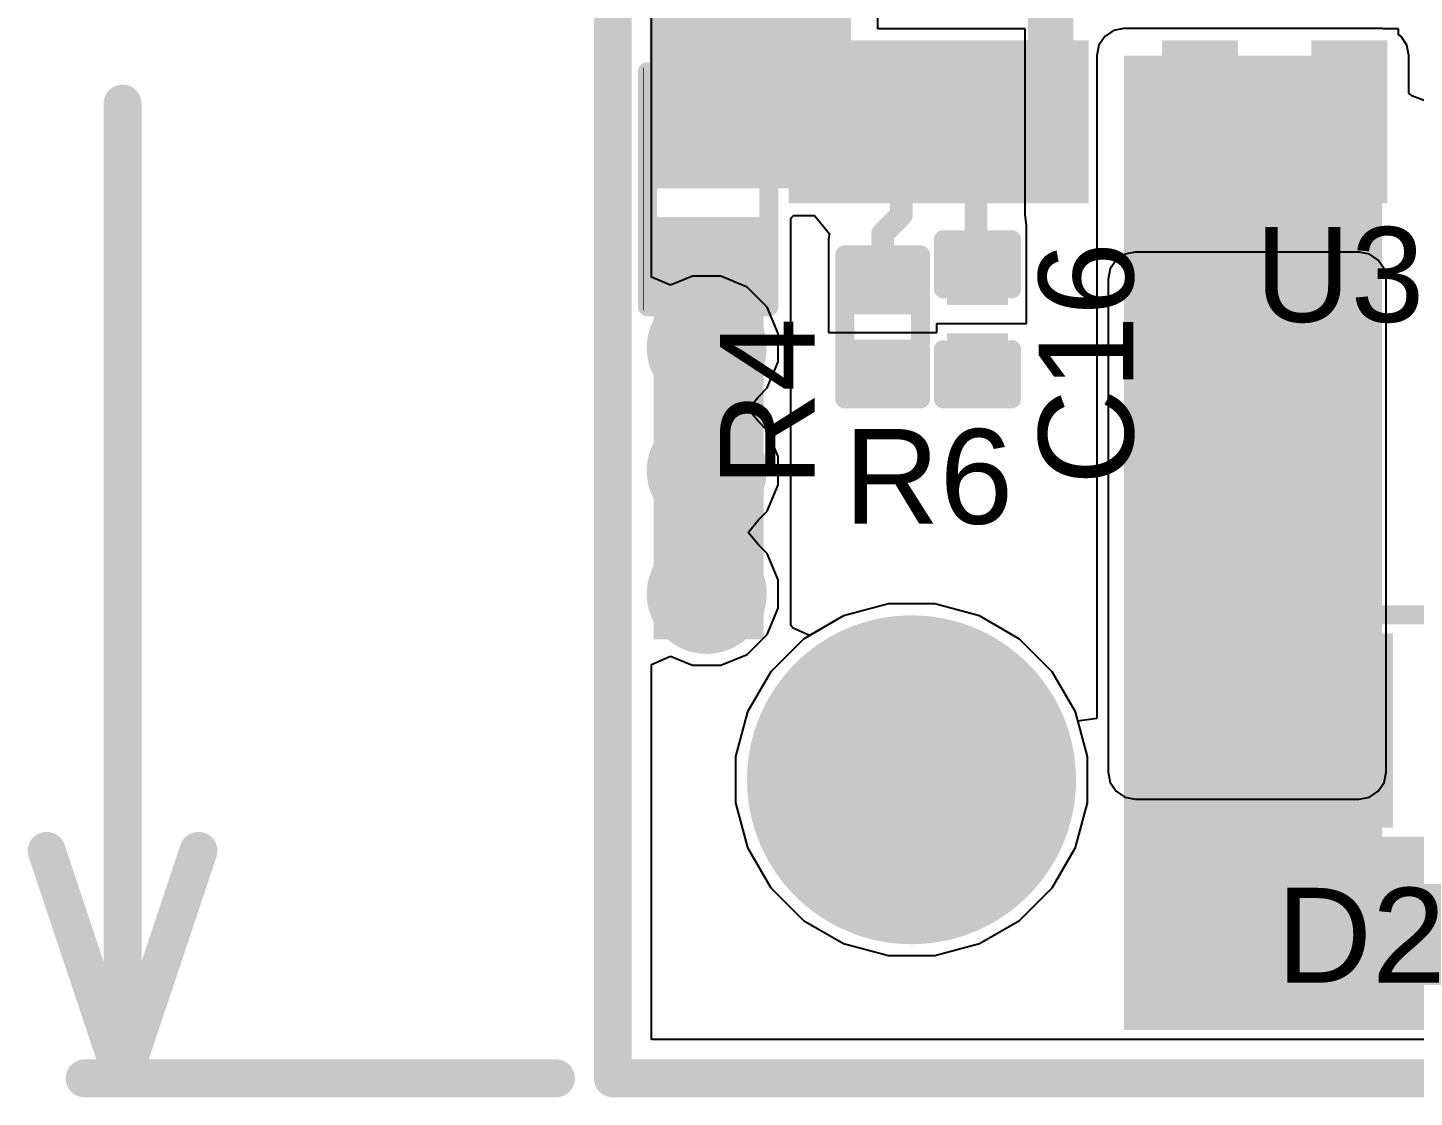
# Model space of a CAD drawing. Header units: millimetres. Extents: x -6 to 37.5, y -2.1 to 28.8.
# Drawn here: x -5.92 to 3.37, y -2.13 to 5.04 of the extents above; entities that cross this region are included whole.
import ezdxf

# ---------------------------------------------------------------- set-up
doc = ezdxf.new("R2010")
doc.units = ezdxf.units.MM
for name, color, linetype in [('BottomLayer', 5, 'Continuous'), ('BottomSolder', 6, 'Continuous'), ('Mechanical2', 216, 'Continuous'), ('MultiLayer', 9, 'Continuous'), ('PadHoleLayer', 156, 'Continuous'), ('TopLayer', 1, 'Continuous'), ('TopOverlay', 2, 'Continuous'), ('TopPaste', 8, 'Continuous'), ('TopSolder', 216, 'Continuous'), ('ViaHoleLayer', 16, 'Continuous')]:
    doc.layers.add(name, color=color, linetype=linetype)
doc.styles.add('Arial', font='', dxfattribs={"height": 0.2})
doc.styles.get('Arial').set_extended_font_data('Arial')

# ---------------------------------------------------------------- blocks, each defined once
blk = doc.blocks.new('R___0201_6')
at = {"layer": 'TopLayer'}
for points in [[(-0.41, 0.185), (-0.14, 0.185), (-0.14, -0.185), (-0.41, -0.185)], [(0.14, 0.185), (0.41, 0.185), (0.41, -0.185), (0.14, -0.185)]]:
    blk.add_hatch(color=1, dxfattribs=at).paths.add_polyline_path(points)
at = {"layer": 'TopPaste'}
for points in [[(-0.41, 0.185), (-0.14, 0.185), (-0.14, -0.185), (-0.41, -0.185)], [(0.14, 0.185), (0.41, 0.185), (0.41, -0.185), (0.14, -0.185)]]:
    blk.add_hatch(color=8, dxfattribs=at).paths.add_polyline_path(points)
at = {"layer": 'TopSolder'}
for points in [[(-0.465, 0.24), (-0.085, 0.24), (-0.085, -0.24), (-0.465, -0.24)], [(0.085, 0.24), (0.465, 0.24), (0.465, -0.24), (0.085, -0.24)]]:
    blk.add_hatch(color=216, dxfattribs=at).paths.add_polyline_path(points)
at = {"layer": 'TopOverlay', "const_width": 0.127}
for points in [[(-0.4826, 0.254), (0.4826, 0.254)], [(-0.4826, 0.254), (-0.4826, -0.254)], [(0.4826, 0.254), (0.4826, -0.254)], [(-0.4826, -0.254), (0.4826, -0.254)]]:
    blk.add_lwpolyline(points, dxfattribs=at)
at = {"layer": 'TopOverlay', "const_width": 0.0635}
for points in [[(-0.5143, 0.254, 1), (-0.4508, 0.254, 1)], [(-0.5143, 0.254, 1), (-0.4508, 0.254, 1)], [(0.4509, 0.254, 1), (0.5144, 0.254, 1)], [(0.4509, 0.254, 1), (0.5144, 0.254, 1)], [(-0.5143, -0.254, 1), (-0.4508, -0.254, 1)], [(-0.5143, -0.254, 1), (-0.4508, -0.254, 1)], [(0.4509, -0.254, 1), (0.5144, -0.254, 1)], [(0.4509, -0.254, 1), (0.5144, -0.254, 1)]]:
    blk.add_lwpolyline(points, format="xyb", close=True, dxfattribs=at)
blk = doc.blocks.new('SOD_323HE_13')
at = {"layer": 'TopLayer'}
for points in [[(-1.975, 0.55), (0.025, 0.55), (0.025, -0.55), (-1.975, -0.55)], [(0.575, 0.55), (1.375, 0.55), (1.375, -0.55), (0.575, -0.55)]]:
    blk.add_hatch(color=1, dxfattribs=at).paths.add_polyline_path(points)
at = {"layer": 'TopOverlay'}
for points in [[(-2.4124, 0.5946), (-1.3313, 0.5946), (-1.3313, 0.8372), (-2.4124, 0.8372)], [(-2.4124, -0.7375), (-2.0556, -0.7375), (-2.0556, 0.6849), (-2.4124, 0.6849)], [(-2.4124, -0.839), (-1.3313, -0.839), (-1.3313, -0.5964), (-2.4124, -0.5964)]]:
    blk.add_hatch(color=2, dxfattribs=at).paths.add_polyline_path(points)
at = {"layer": 'TopPaste'}
for points in [[(-1.975, 0.55), (0.025, 0.55), (0.025, -0.55), (-1.975, -0.55)], [(0.575, 0.55), (1.375, 0.55), (1.375, -0.55), (0.575, -0.55)]]:
    blk.add_hatch(color=8, dxfattribs=at).paths.add_polyline_path(points)
at = {"layer": 'TopSolder'}
for points in [[(-2.0766, 0.6516), (0.1266, 0.6516), (0.1266, -0.6516), (-2.0766, -0.6516)], [(0.4734, 0.6516), (1.4766, 0.6516), (1.4766, -0.6516), (0.4734, -0.6516)]]:
    blk.add_hatch(color=216, dxfattribs=at).paths.add_polyline_path(points)
at = {"layer": 'TopOverlay', "const_width": 0.127}
for points in [[(-0.656, 0.7744), (-1.3318, 0.7744)], [(1.2224, 0.7744), (-0.656, 0.7744)], [(1.2224, 0.7744), (1.2224, 0.6982)], [(1.2224, -0.6982), (1.2224, -0.7744)], [(-0.656, -0.7744), (-1.3318, -0.7744)], [(1.2224, -0.7744), (-0.656, -0.7744)]]:
    blk.add_lwpolyline(points, dxfattribs=at)
at = {"layer": 'TopOverlay', "const_width": 0.0635}
for points in [[(-1.3636, 0.7744, 1), (-1.3001, 0.7744, 1)], [(-0.6878, 0.7744, 1), (-0.6243, 0.7744, 1)], [(-0.6878, 0.7744, 1), (-0.6243, 0.7744, 1)], [(1.1907, 0.7744, 1), (1.2542, 0.7744, 1)], [(1.1907, 0.7744, 1), (1.2542, 0.7744, 1)], [(1.1907, 0.6982, 1), (1.2542, 0.6982, 1)], [(1.1907, -0.6982, 1), (1.2542, -0.6982, 1)], [(-1.3636, -0.7744, 1), (-1.3001, -0.7744, 1)], [(-0.6878, -0.7744, 1), (-0.6243, -0.7744, 1)], [(-0.6878, -0.7744, 1), (-0.6243, -0.7744, 1)], [(1.1907, -0.7744, 1), (1.2542, -0.7744, 1)], [(1.1907, -0.7744, 1), (1.2542, -0.7744, 1)]]:
    blk.add_lwpolyline(points, format="xyb", close=True, dxfattribs=at)
blk = doc.blocks.new('16_MSOP_EP_14')
at = {"layer": 'TopLayer'}
for points in [[(-1.725, 1.9025), (-1.725, 1.5975), (-2.614, 1.5975), (-2.614, 1.9025)], [(2.614, 1.9025), (2.614, 1.5975), (1.725, 1.5975), (1.725, 1.9025)], [(0.8255, 1.4225), (0.8255, -1.4225), (-0.8255, -1.4225), (-0.8255, 1.4225)], [(-1.725, 0.9025), (-1.725, 0.5975), (-2.614, 0.5975), (-2.614, 0.9025)], [(2.614, 0.9025), (2.614, 0.5975), (1.725, 0.5975), (1.725, 0.9025)], [(-1.725, -0.0975), (-1.725, -0.4025), (-2.614, -0.4025), (-2.614, -0.0975)], [(2.614, -0.0975), (2.614, -0.4025), (1.725, -0.4025), (1.725, -0.0975)], [(-1.725, -0.5975), (-1.725, -0.9025), (-2.614, -0.9025), (-2.614, -0.5975)], [(2.614, -0.5975), (2.614, -0.9025), (1.725, -0.9025), (1.725, -0.5975)], [(-1.725, -1.0975), (-1.725, -1.4025), (-2.614, -1.4025), (-2.614, -1.0975)], [(2.614, -1.0975), (2.614, -1.4025), (1.725, -1.4025), (1.725, -1.0975)], [(-1.725, -1.5975), (-1.725, -1.9025), (-2.614, -1.9025), (-2.614, -1.5975)], [(2.614, -1.5975), (2.614, -1.9025), (1.725, -1.9025), (1.725, -1.5975)]]:
    blk.add_hatch(color=1, dxfattribs=at).paths.add_polyline_path(points)
at = {"layer": 'TopOverlay'}
blk.add_hatch(color=2, dxfattribs=at).paths.add_polyline_path([(-1.649, 1.496), (-1.4458, 1.496), (-1.4458, 2.0066), (-1.649, 2.0066)])
at = {"layer": 'TopPaste'}
for points in [[(-1.725, 1.9025), (-1.725, 1.5975), (-2.614, 1.5975), (-2.614, 1.9025)], [(2.614, 1.9025), (2.614, 1.5975), (1.725, 1.5975), (1.725, 1.9025)], [(0.8255, 1.4225), (0.8255, -1.4225), (-0.8255, -1.4225), (-0.8255, 1.4225)], [(-1.725, 0.9025), (-1.725, 0.5975), (-2.614, 0.5975), (-2.614, 0.9025)], [(2.614, 0.9025), (2.614, 0.5975), (1.725, 0.5975), (1.725, 0.9025)], [(-1.725, -0.0975), (-1.725, -0.4025), (-2.614, -0.4025), (-2.614, -0.0975)], [(2.614, -0.0975), (2.614, -0.4025), (1.725, -0.4025), (1.725, -0.0975)], [(-1.725, -0.5975), (-1.725, -0.9025), (-2.614, -0.9025), (-2.614, -0.5975)], [(2.614, -0.5975), (2.614, -0.9025), (1.725, -0.9025), (1.725, -0.5975)], [(-1.725, -1.0975), (-1.725, -1.4025), (-2.614, -1.4025), (-2.614, -1.0975)], [(2.614, -1.0975), (2.614, -1.4025), (1.725, -1.4025), (1.725, -1.0975)], [(-1.725, -1.5975), (-1.725, -1.9025), (-2.614, -1.9025), (-2.614, -1.5975)], [(2.614, -1.5975), (2.614, -1.9025), (1.725, -1.9025), (1.725, -1.5975)]]:
    blk.add_hatch(color=8, dxfattribs=at).paths.add_polyline_path(points)
at = {"layer": 'TopSolder'}
for points in [[(-1.6234, 2.0041), (-1.6234, 1.4959), (-2.7156, 1.4959), (-2.7156, 2.0041)], [(2.7156, 2.0041), (2.7156, 1.4959), (1.6234, 1.4959), (1.6234, 2.0041)], [(0.9271, 1.5241), (0.9271, -1.5241), (-0.9271, -1.5241), (-0.9271, 1.5241)], [(-1.6234, 1.0041), (-1.6234, 0.4959), (-2.7156, 0.4959), (-2.7156, 1.0041)], [(2.7156, 1.0041), (2.7156, 0.4959), (1.6234, 0.4959), (1.6234, 1.0041)], [(-1.6234, 0.0041), (-1.6234, -0.5041), (-2.7156, -0.5041), (-2.7156, 0.0041)], [(2.7156, 0.0041), (2.7156, -0.5041), (1.6234, -0.5041), (1.6234, 0.0041)], [(-1.6234, -0.4959), (-1.6234, -1.0041), (-2.7156, -1.0041), (-2.7156, -0.4959)], [(2.7156, -0.4959), (2.7156, -1.0041), (1.6234, -1.0041), (1.6234, -0.4959)], [(-1.6234, -0.9959), (-1.6234, -1.5041), (-2.7156, -1.5041), (-2.7156, -0.9959)], [(2.7156, -0.9959), (2.7156, -1.5041), (1.6234, -1.5041), (1.6234, -0.9959)], [(-1.6234, -1.4959), (-1.6234, -2.0041), (-2.7156, -2.0041), (-2.7156, -1.4959)], [(2.7156, -1.4959), (2.7156, -2.0041), (1.6234, -2.0041), (1.6234, -1.4959)]]:
    blk.add_hatch(color=216, dxfattribs=at).paths.add_polyline_path(points)
at = {"layer": 'TopOverlay', "const_width": 0.127}
for points in [[(1.3736, 2.0828), (-1.6236, 2.0828)], [(-2.8036, 1.7618), (-2.8798, 1.838)], [(-2.8798, 1.6856), (-2.8798, 1.838)], [(-2.8798, 1.6856), (-2.8036, 1.7618)], [(1.3736, -2.0828), (-1.6236, -2.0828)]]:
    blk.add_lwpolyline(points, dxfattribs=at)
at = {"layer": 'TopOverlay', "const_width": 0.0635}
for points in [[(-1.6553, 2.0828, 1), (-1.5918, 2.0828, 1)], [(1.3419, 2.0828, 1), (1.4054, 2.0828, 1)], [(-2.9116, 1.838, 1), (-2.8481, 1.838, 1)], [(-2.9116, 1.838, 1), (-2.8481, 1.838, 1)], [(-2.8354, 1.7618, 1), (-2.7719, 1.7618, 1)], [(-2.8354, 1.7618, 1), (-2.7719, 1.7618, 1)], [(-2.9116, 1.6856, 1), (-2.8481, 1.6856, 1)], [(-2.9116, 1.6856, 1), (-2.8481, 1.6856, 1)], [(-1.6553, -2.0828, 1), (-1.5918, -2.0828, 1)], [(1.3419, -2.0828, 1), (1.4054, -2.0828, 1)]]:
    blk.add_lwpolyline(points, format="xyb", close=True, dxfattribs=at)
blk = doc.blocks.new('R___0201_71')
at = {"layer": 'TopLayer'}
for points in [[(-0.41, 0.185), (-0.14, 0.185), (-0.14, -0.185), (-0.41, -0.185)], [(0.14, 0.185), (0.41, 0.185), (0.41, -0.185), (0.14, -0.185)]]:
    blk.add_hatch(color=1, dxfattribs=at).paths.add_polyline_path(points)
at = {"layer": 'TopPaste'}
for points in [[(-0.41, 0.185), (-0.14, 0.185), (-0.14, -0.185), (-0.41, -0.185)], [(0.14, 0.185), (0.41, 0.185), (0.41, -0.185), (0.14, -0.185)]]:
    blk.add_hatch(color=8, dxfattribs=at).paths.add_polyline_path(points)
at = {"layer": 'TopSolder'}
for points in [[(-0.465, 0.24), (-0.085, 0.24), (-0.085, -0.24), (-0.465, -0.24)], [(0.085, 0.24), (0.465, 0.24), (0.465, -0.24), (0.085, -0.24)]]:
    blk.add_hatch(color=216, dxfattribs=at).paths.add_polyline_path(points)
at = {"layer": 'TopOverlay', "const_width": 0.127}
for points in [[(-0.4826, -0.254), (-0.4826, 0.254)], [(0.4826, 0.254), (-0.4826, 0.254)], [(0.4826, -0.254), (0.4826, 0.254)], [(0.4826, -0.254), (-0.4826, -0.254)]]:
    blk.add_lwpolyline(points, dxfattribs=at)
at = {"layer": 'TopOverlay', "const_width": 0.0635}
for points in [[(-0.5143, 0.254, 1), (-0.4508, 0.254, 1)], [(-0.5143, 0.254, 1), (-0.4508, 0.254, 1)], [(0.4508, 0.254, 1), (0.5143, 0.254, 1)], [(0.4508, 0.254, 1), (0.5143, 0.254, 1)], [(-0.5143, -0.254, 1), (-0.4508, -0.254, 1)], [(-0.5143, -0.254, 1), (-0.4508, -0.254, 1)], [(0.4508, -0.254, 1), (0.5143, -0.254, 1)], [(0.4508, -0.254, 1), (0.5143, -0.254, 1)]]:
    blk.add_lwpolyline(points, format="xyb", close=True, dxfattribs=at)
blk = doc.blocks.new('R___0402_72')
at = {"layer": 'TopLayer'}
for points in [[(-0.6985, -0.3175), (-0.6985, 0.3175), (-0.2413, 0.3175), (-0.2413, -0.3175)], [(0.2413, -0.3175), (0.2413, 0.3175), (0.6985, 0.3175), (0.6985, -0.3175)]]:
    blk.add_hatch(color=1, dxfattribs=at).paths.add_polyline_path(points)
at = {"layer": 'TopPaste'}
for points in [[(-0.6985, -0.3175), (-0.6985, 0.3175), (-0.2413, 0.3175), (-0.2413, -0.3175)], [(0.2413, -0.3175), (0.2413, 0.3175), (0.6985, 0.3175), (0.6985, -0.3175)]]:
    blk.add_hatch(color=8, dxfattribs=at).paths.add_polyline_path(points)
at = {"layer": 'TopSolder'}
for points in [[(-0.7535, -0.3725), (-0.7535, 0.3725), (-0.1863, 0.3725), (-0.1863, -0.3725)], [(0.1863, -0.3725), (0.1863, 0.3725), (0.7535, 0.3725), (0.7535, -0.3725)]]:
    blk.add_hatch(color=216, dxfattribs=at).paths.add_polyline_path(points)
at = {"layer": 'TopOverlay'}
for points, const_width in [([(-0.7874, -0.4064), (-0.7874, 0.4064)], 0.127), ([(0.7874, 0.4064), (-0.7874, 0.4064)], 0.127), ([(0.7874, -0.4064), (0.7874, 0.4064)], 0.127), ([(0.7874, -0.4064), (-0.7874, -0.4064)], 0.127), ([(0.8128, -0.4318), (-0.8128, -0.4318)], 0.00323)]:
    blk.add_lwpolyline(points, dxfattribs=dict(at, const_width=const_width))
for points, const_width in [([(-0.8191, 0.4064, 1), (-0.7556, 0.4064, 1)], 0.0635), ([(-0.8191, 0.4064, 1), (-0.7556, 0.4064, 1)], 0.0635), ([(0.7557, 0.4064, 1), (0.8192, 0.4064, 1)], 0.0635), ([(0.7557, 0.4064, 1), (0.8192, 0.4064, 1)], 0.0635), ([(-0.8191, -0.4064, 1), (-0.7556, -0.4064, 1)], 0.0635), ([(-0.8191, -0.4064, 1), (-0.7556, -0.4064, 1)], 0.0635), ([(0.7557, -0.4064, 1), (0.8192, -0.4064, 1)], 0.0635), ([(0.7557, -0.4064, 1), (0.8192, -0.4064, 1)], 0.0635), ([(-0.8136, -0.4318, 1), (-0.812, -0.4318, 1)], 0.00161), ([(0.812, -0.4318, 1), (0.8136, -0.4318, 1)], 0.00161)]:
    blk.add_lwpolyline(points, format="xyb", close=True, dxfattribs=dict(at, const_width=const_width))
blk = doc.blocks.new('CAP_0201_100')
at = {"layer": 'TopLayer'}
for points in [[(-0.45, 0.15), (-0.15, 0.15), (-0.15, -0.15), (-0.45, -0.15)], [(0.15, 0.15), (0.45, 0.15), (0.45, -0.15), (0.15, -0.15)]]:
    blk.add_hatch(color=1, dxfattribs=at).paths.add_polyline_path(points)
at = {"layer": 'TopPaste'}
for points in [[(-0.45, 0.15), (-0.15, 0.15), (-0.15, -0.15), (-0.45, -0.15)], [(0.15, 0.15), (0.45, 0.15), (0.45, -0.15), (0.15, -0.15)]]:
    blk.add_hatch(color=8, dxfattribs=at).paths.add_polyline_path(points)
at = {"layer": 'TopSolder'}
for points in [[(-0.505, 0.205), (-0.095, 0.205), (-0.095, -0.205), (-0.505, -0.205)], [(0.095, 0.205), (0.505, 0.205), (0.505, -0.205), (0.095, -0.205)]]:
    blk.add_hatch(color=216, dxfattribs=at).paths.add_polyline_path(points)
at = {"layer": 'TopOverlay', "const_width": 0.127}
for points in [[(-0.5334, -0.2286), (-0.5334, 0.2286)], [(-0.2032, 0.2286), (-0.5334, 0.2286)], [(0.5334, 0.2286), (0.2032, 0.2286)], [(0.5334, -0.2286), (0.5334, 0.2286)], [(-0.2032, -0.2286), (-0.5334, -0.2286)], [(0.5334, -0.2286), (0.2032, -0.2286)]]:
    blk.add_lwpolyline(points, dxfattribs=at)
at = {"layer": 'TopOverlay', "const_width": 0.0635}
for points in [[(-0.5652, 0.2286, 1), (-0.5017, 0.2286, 1)], [(-0.5652, 0.2286, 1), (-0.5017, 0.2286, 1)], [(-0.235, 0.2286, 1), (-0.1715, 0.2286, 1)], [(0.1714, 0.2286, 1), (0.2349, 0.2286, 1)], [(0.5016, 0.2286, 1), (0.5651, 0.2286, 1)], [(0.5016, 0.2286, 1), (0.5651, 0.2286, 1)], [(-0.5652, -0.2286, 1), (-0.5017, -0.2286, 1)], [(-0.5652, -0.2286, 1), (-0.5017, -0.2286, 1)], [(-0.235, -0.2286, 1), (-0.1715, -0.2286, 1)], [(0.1714, -0.2286, 1), (0.2349, -0.2286, 1)], [(0.5016, -0.2286, 1), (0.5651, -0.2286, 1)], [(0.5016, -0.2286, 1), (0.5651, -0.2286, 1)]]:
    blk.add_lwpolyline(points, format="xyb", close=True, dxfattribs=at)

msp = doc.modelspace()

# ---------------------------------------------------------------- hatches: boundary and pattern name
at = {"layer": 'BottomLayer'}
msp.add_hatch(color=5, dxfattribs=at).paths.add_polyline_path([(1.4986, 0.0508), (2.9972, 0.0508), (2.9972, 3.3528), (1.4986, 3.3528)])
h = msp.add_hatch(color=5, dxfattribs=at)
edge = h.paths.add_edge_path()
edge.add_arc((-1.3716, 2.8956), 0.3, 0, 360)
h = msp.add_hatch(color=5, dxfattribs=at)
edge = h.paths.add_edge_path()
edge.add_arc((1.8542, 2.921), 0.3, 0, 360)
h = msp.add_hatch(color=5, dxfattribs=at)
edge = h.paths.add_edge_path()
edge.add_arc((2.5908, 2.921), 0.3, 0, 360)
h = msp.add_hatch(color=5, dxfattribs=at)
edge = h.paths.add_edge_path()
edge.add_arc((-1.3716, 2.0701), 0.3, 0, 360)
h = msp.add_hatch(color=5, dxfattribs=at)
edge = h.paths.add_edge_path()
edge.add_arc((1.8542, 2.0743), 0.3, 0, 360)
h = msp.add_hatch(color=5, dxfattribs=at)
edge = h.paths.add_edge_path()
edge.add_arc((2.5908, 2.0743), 0.3, 0, 360)
h = msp.add_hatch(color=5, dxfattribs=at)
edge = h.paths.add_edge_path()
edge.add_arc((-1.3716, 1.2446), 0.3, 0, 360)
h = msp.add_hatch(color=5, dxfattribs=at)
edge = h.paths.add_edge_path()
edge.add_arc((1.8542, 1.2277), 0.3, 0, 360)
h = msp.add_hatch(color=5, dxfattribs=at)
edge = h.paths.add_edge_path()
edge.add_arc((0, 0), 1, 0, 360)
h = msp.add_hatch(color=5, dxfattribs=at)
edge = h.paths.add_edge_path()
edge.add_arc((1.8542, 0.381), 0.3, 0, 360)
at = {"layer": 'BottomSolder'}
h = msp.add_hatch(color=6, dxfattribs=at)
edge = h.paths.add_edge_path()
edge.add_arc((-1.3716, 2.8956), 0.4016, 0, 360)
h = msp.add_hatch(color=6, dxfattribs=at)
edge = h.paths.add_edge_path()
edge.add_arc((1.8542, 2.921), 0.4016, 0, 360)
h = msp.add_hatch(color=6, dxfattribs=at)
edge = h.paths.add_edge_path()
edge.add_arc((2.5908, 2.921), 0.4016, 0, 360)
h = msp.add_hatch(color=6, dxfattribs=at)
edge = h.paths.add_edge_path()
edge.add_arc((-1.3716, 2.0701), 0.4016, 0, 360)
h = msp.add_hatch(color=6, dxfattribs=at)
edge = h.paths.add_edge_path()
edge.add_arc((1.8542, 2.0743), 0.4016, 0, 360)
h = msp.add_hatch(color=6, dxfattribs=at)
edge = h.paths.add_edge_path()
edge.add_arc((2.5908, 2.0743), 0.4016, 0, 360)
h = msp.add_hatch(color=6, dxfattribs=at)
edge = h.paths.add_edge_path()
edge.add_arc((-1.3716, 1.2446), 0.4016, 0, 360)
h = msp.add_hatch(color=6, dxfattribs=at)
edge = h.paths.add_edge_path()
edge.add_arc((1.8542, 1.2277), 0.4016, 0, 360)
h = msp.add_hatch(color=6, dxfattribs=at)
edge = h.paths.add_edge_path()
edge.add_arc((0, 0), 1.1016, 0, 360)
h = msp.add_hatch(color=6, dxfattribs=at)
edge = h.paths.add_edge_path()
edge.add_arc((1.8542, 0.381), 0.4016, 0, 360)
at = {"layer": 'MultiLayer'}
h = msp.add_hatch(color=9, dxfattribs=at)
edge = h.paths.add_edge_path()
edge.add_arc((0, 0), 1, 0, 360)
at = {"layer": 'PadHoleLayer'}
h = msp.add_hatch(color=156, dxfattribs=at)
edge = h.paths.add_edge_path()
edge.add_arc((0, 0), 1, 0, 360)
at = {"layer": 'TopLayer'}
for points in [[(-1.7526, 3.9624), (-0.4064, 3.9624), (-0.4064, 5.334), (-1.7526, 5.334)], [(1.4224, -1.6764), (3.1496, -1.6764), (3.1496, 4.8514), (1.4224, 4.8514)], [(-1.7272, 0.9398), (-0.9906, 0.9398), (-0.9906, 3.7592), (-1.7272, 3.7592)], [(1.5494, -1.6764), (21.463, -1.6764), (21.463, -0.4572), (1.5494, -0.4572)]]:
    msp.add_hatch(color=1, dxfattribs=at).paths.add_polyline_path(points)
h = msp.add_hatch(color=1, dxfattribs=at)
edge = h.paths.add_edge_path()
edge.add_arc((-1.3716, 2.8956), 0.3, 0, 360)
h = msp.add_hatch(color=1, dxfattribs=at)
edge = h.paths.add_edge_path()
edge.add_arc((1.8542, 2.921), 0.3, 0, 360)
h = msp.add_hatch(color=1, dxfattribs=at)
edge = h.paths.add_edge_path()
edge.add_arc((2.5908, 2.921), 0.3, 0, 360)
h = msp.add_hatch(color=1, dxfattribs=at)
edge = h.paths.add_edge_path()
edge.add_arc((-1.3716, 2.0701), 0.3, 0, 360)
h = msp.add_hatch(color=1, dxfattribs=at)
edge = h.paths.add_edge_path()
edge.add_arc((1.8542, 2.0743), 0.3, 0, 360)
h = msp.add_hatch(color=1, dxfattribs=at)
edge = h.paths.add_edge_path()
edge.add_arc((2.5908, 2.0743), 0.3, 0, 360)
h = msp.add_hatch(color=1, dxfattribs=at)
edge = h.paths.add_edge_path()
edge.add_arc((-1.3716, 1.2446), 0.3, 0, 360)
h = msp.add_hatch(color=1, dxfattribs=at)
edge = h.paths.add_edge_path()
edge.add_arc((1.8542, 1.2277), 0.3, 0, 360)
h = msp.add_hatch(color=1, dxfattribs=at)
edge = h.paths.add_edge_path()
edge.add_arc((0, 0), 1, 0, 360)
h = msp.add_hatch(color=1, dxfattribs=at)
edge = h.paths.add_edge_path()
edge.add_arc((1.8542, 0.381), 0.3, 0, 360)
at = {"layer": 'TopSolder'}
h = msp.add_hatch(color=216, dxfattribs=at)
edge = h.paths.add_edge_path()
edge.add_arc((-1.3716, 2.8956), 0.4016, 0, 360)
h = msp.add_hatch(color=216, dxfattribs=at)
edge = h.paths.add_edge_path()
edge.add_arc((1.8542, 2.921), 0.4016, 0, 360)
h = msp.add_hatch(color=216, dxfattribs=at)
edge = h.paths.add_edge_path()
edge.add_arc((2.5908, 2.921), 0.4016, 0, 360)
h = msp.add_hatch(color=216, dxfattribs=at)
edge = h.paths.add_edge_path()
edge.add_arc((-1.3716, 2.0701), 0.4016, 0, 360)
h = msp.add_hatch(color=216, dxfattribs=at)
edge = h.paths.add_edge_path()
edge.add_arc((1.8542, 2.0743), 0.4016, 0, 360)
h = msp.add_hatch(color=216, dxfattribs=at)
edge = h.paths.add_edge_path()
edge.add_arc((2.5908, 2.0743), 0.4016, 0, 360)
h = msp.add_hatch(color=216, dxfattribs=at)
edge = h.paths.add_edge_path()
edge.add_arc((-1.3716, 1.2446), 0.4016, 0, 360)
h = msp.add_hatch(color=216, dxfattribs=at)
edge = h.paths.add_edge_path()
edge.add_arc((1.8542, 1.2277), 0.4016, 0, 360)
h = msp.add_hatch(color=216, dxfattribs=at)
edge = h.paths.add_edge_path()
edge.add_arc((0, 0), 1.1016, 0, 360)
h = msp.add_hatch(color=216, dxfattribs=at)
edge = h.paths.add_edge_path()
edge.add_arc((1.8542, 0.381), 0.4016, 0, 360)
at = {"layer": 'ViaHoleLayer'}
h = msp.add_hatch(color=16, dxfattribs=at)
edge = h.paths.add_edge_path()
edge.add_arc((1.8542, 2.921), 0.15, 0, 360)
h = msp.add_hatch(color=16, dxfattribs=at)
edge = h.paths.add_edge_path()
edge.add_arc((2.5908, 2.921), 0.15, 0, 360)
h = msp.add_hatch(color=16, dxfattribs=at)
edge = h.paths.add_edge_path()
edge.add_arc((-1.3716, 2.8956), 0.15, 0, 360)
h = msp.add_hatch(color=16, dxfattribs=at)
edge = h.paths.add_edge_path()
edge.add_arc((-1.3716, 2.0701), 0.15, 0, 360)
h = msp.add_hatch(color=16, dxfattribs=at)
edge = h.paths.add_edge_path()
edge.add_arc((1.8542, 2.0743), 0.15, 0, 360)
h = msp.add_hatch(color=16, dxfattribs=at)
edge = h.paths.add_edge_path()
edge.add_arc((2.5908, 2.0743), 0.15, 0, 360)
h = msp.add_hatch(color=16, dxfattribs=at)
edge = h.paths.add_edge_path()
edge.add_arc((-1.3716, 1.2446), 0.15, 0, 360)
h = msp.add_hatch(color=16, dxfattribs=at)
edge = h.paths.add_edge_path()
edge.add_arc((1.8542, 1.2277), 0.15, 0, 360)
h = msp.add_hatch(color=16, dxfattribs=at)
edge = h.paths.add_edge_path()
edge.add_arc((1.8542, 0.381), 0.15, 0, 360)

# ---------------------------------------------------------------- linework, layer by layer
at = {"layer": 'BottomLayer'}
for p, q in [((-1.741, 3.3678), (-1.741, 8.2515)), ((1.4986, 3.5341), (1.4292, 3.5203)), ((2.9972, 3.5341), (1.4986, 3.5341)), ((3.0666, 3.5203), (2.9972, 3.5341)), ((1.3704, 3.481), (1.3311, 3.4222)), ((1.4292, 3.5203), (1.3704, 3.481)), ((3.1254, 3.481), (3.0666, 3.5203)), ((3.1647, 3.4222), (3.1254, 3.481)), ((-1.614, 3.3123), (-1.741, 3.3678)), ((-1.4666, 3.3734), (-1.614, 3.3123)), ((-1.2766, 3.3734), (-1.4666, 3.3734)), ((-1.1009, 3.3007), (-1.2766, 3.3734)), ((1.3311, 3.4222), (1.3173, 3.3528)), ((1.3173, 3.3528), (1.3173, 0.0508)), ((3.1785, 3.3528), (3.1647, 3.4222)), ((3.1785, 0.0508), (3.1785, 3.3528)), ((-0.9665, 3.1663), (-1.1009, 3.3007)), ((-0.8938, 2.9906), (-0.9665, 3.1663)), ((-0.8938, 2.8006), (-0.8938, 2.9906)), ((-0.9665, 2.6249), (-0.8938, 2.8006)), ((-1.0257, 2.5658), (-0.9665, 2.6249)), ((-1.0946, 2.4829), (-1.0257, 2.5658)), ((-1.0257, 2.3999), (-1.0946, 2.4829)), ((-0.9665, 2.3408), (-1.0257, 2.3999)), ((-0.8938, 2.1651), (-0.9665, 2.3408)), ((-0.8938, 1.9751), (-0.8938, 2.1651)), ((-0.9665, 1.7994), (-0.8938, 1.9751)), ((-1.0257, 1.7403), (-0.9665, 1.7994)), ((-1.0946, 1.6574), (-1.0257, 1.7403)), ((-1.0257, 1.5744), (-1.0946, 1.6574)), ((-0.9665, 1.5153), (-1.0257, 1.5744)), ((-0.8938, 1.3396), (-0.9665, 1.5153)), ((-0.8938, 1.1496), (-0.8938, 1.3396)), ((-0.9665, 0.9739), (-0.8938, 1.1496)), ((-0.1551, 1.1778), (-0.4546, 1.0975)), ((0.155, 1.1778), (-0.1551, 1.1778)), ((0.4546, 1.0975), (0.155, 1.1778)), ((-0.4546, 1.0975), (-0.7232, 0.9425)), ((0.7232, 0.9425), (0.4546, 1.0975)), ((-1.1009, 0.8395), (-0.9665, 0.9739)), ((-0.7232, 0.9425), (-0.9425, 0.7232)), ((0.9425, 0.7232), (0.7232, 0.9425)), ((-1.2766, 0.7668), (-1.1009, 0.8395)), ((-1.741, 0.7724), (-1.614, 0.8279)), ((-1.741, -1.741), (-1.741, 0.7724)), ((-1.614, 0.8279), (-1.4666, 0.7668)), ((-1.4666, 0.7668), (-1.2766, 0.7668)), ((-0.9425, 0.7232), (-1.0975, 0.4546)), ((1.0975, 0.4546), (0.9425, 0.7232)), ((-1.0975, 0.4546), (-1.1778, 0.155)), ((1.1778, 0.155), (1.0975, 0.4546)), ((-1.1778, 0.155), (-1.1778, -0.1551)), ((1.1778, -0.1551), (1.1778, 0.155)), ((1.3173, 0.0508), (1.3311, -0.0186)), ((3.1647, -0.0186), (3.1785, 0.0508)), ((1.3311, -0.0186), (1.3704, -0.0774)), ((1.3704, -0.0774), (1.4292, -0.1167)), ((3.0666, -0.1167), (3.1254, -0.0774)), ((3.1254, -0.0774), (3.1647, -0.0186)), ((-1.1778, -0.1551), (-1.0975, -0.4546)), ((1.0975, -0.4546), (1.1778, -0.1551)), ((1.4292, -0.1167), (1.4986, -0.1305)), ((1.4986, -0.1305), (2.9972, -0.1305)), ((2.9972, -0.1305), (3.0666, -0.1167)), ((-1.0975, -0.4546), (-0.9425, -0.7232)), ((0.9425, -0.7232), (1.0975, -0.4546)), ((-0.9425, -0.7232), (-0.7232, -0.9425)), ((0.7232, -0.9425), (0.9425, -0.7232)), ((-0.7232, -0.9425), (-0.4546, -1.0976)), ((0.4546, -1.0976), (0.7232, -0.9425)), ((-0.4546, -1.0976), (-0.1551, -1.1778)), ((0.155, -1.1778), (0.4546, -1.0976)), ((-0.1551, -1.1778), (0.155, -1.1778)), ((37.1143, -1.741), (-1.741, -1.741))]:
    msp.add_line(p, q, dxfattribs=at)
at = {"layer": 'Mechanical2', "const_width": 0.254}
for points in [[(-2, -2), (-2, 26.3972)], [(-5.2832, -2), (-5.2832, 4.53)], [(-5.7912, -0.476), (-5.2832, -2)], [(-5.2832, -2), (-4.7752, -0.476)], [(-5.5372, -2), (-2.381, -2)], [(-2, -2), (37.3732, -2)]]:
    msp.add_lwpolyline(points, dxfattribs=at)
at = {"layer": 'Mechanical2', "const_width": 0.127}
for points in [[(-5.3467, 4.53, 1), (-5.2197, 4.53, 1)], [(-5.8547, -0.476, 1), (-5.7277, -0.476, 1)], [(-4.8387, -0.476, 1), (-4.7117, -0.476, 1)], [(-5.6007, -2, 1), (-5.4737, -2, 1)], [(-5.3467, -2, 1), (-5.2197, -2, 1)], [(-5.3467, -2, 1), (-5.2197, -2, 1)], [(-5.3467, -2, 1), (-5.2197, -2, 1)], [(-2.4445, -2, 1), (-2.3175, -2, 1)], [(-2.0635, -2, 1), (-1.9365, -2, 1)], [(-2.0635, -2, 1), (-1.9365, -2, 1)]]:
    msp.add_lwpolyline(points, format="xyb", close=True, dxfattribs=at)
at = {"layer": 'TopLayer'}
for p, q in [((-0.2251, 5.0304), (-0.2251, 5.334)), ((0.7619, 5.0304), (-0.2251, 5.0304)), ((0.7619, 3.7859), (0.7619, 5.0304)), ((1.353, 5.0189), (1.2942, 4.9796)), ((1.4224, 5.0327), (1.353, 5.0189)), ((3.1496, 5.0327), (1.4224, 5.0327)), ((3.1607, 5.0304), (3.1496, 5.0327)), ((3.2619, 5.0304), (3.1607, 5.0304)), ((3.2619, 4.9902), (3.2619, 5.0304)), ((1.2942, 4.9796), (1.2549, 4.9208)), ((3.2778, 4.9796), (3.2619, 4.9902)), ((3.3171, 4.9208), (3.2778, 4.9796)), ((1.2549, 4.9208), (1.2411, 4.8514)), ((1.2411, 4.8514), (1.2411, 0.4094)), ((3.3309, 4.8514), (3.3171, 4.9208)), ((3.3309, 4.5987), (3.3309, 4.8514)), ((3.3549, 4.5798), (3.3309, 4.5987)), ((3.4579, 4.5425), (3.3549, 4.5798)), ((-0.8093, 3.7592), (-0.7913, 3.7811)), ((-0.8093, 1.0338), (-0.8093, 3.7592)), ((-0.7913, 3.7811), (-0.6492, 3.7811)), ((-0.6492, 3.7811), (-0.5485, 3.6578)), ((0.7694, 3.7126), (0.7619, 3.7859)), ((0.7619, 3.7859), (0.7619, 3.7859)), ((-0.5485, 3.6578), (-0.5562, 3.6214)), ((-0.5562, 3.6214), (-0.5562, 3.6214)), ((-0.5562, 3.6214), (-0.5562, 2.9958)), ((0.7694, 3.662), (0.7694, 3.7126)), ((0.7694, 3.7126), (0.7694, 3.7126)), ((0.7694, 3.057), (0.7694, 3.662)), ((-0.5562, 2.9958), (0.1694, 2.9958)), ((0.1694, 2.9958), (0.1694, 3.057)), ((0.1694, 3.057), (0.7694, 3.057)), ((-0.1551, 1.1778), (-0.4546, 1.0975)), ((0.155, 1.1778), (-0.1551, 1.1778)), ((0.4546, 1.0975), (0.155, 1.1778)), ((-0.7917, 1.0151), (-0.8093, 1.0338)), ((-0.4546, 1.0975), (-0.6823, 0.9661)), ((0.7232, 0.9425), (0.4546, 1.0975)), ((-0.6823, 0.9661), (-0.7917, 1.0151)), ((0.9425, 0.7232), (0.7232, 0.9425)), ((1.0975, 0.4546), (0.9425, 0.7232)), ((1.1141, 0.3927), (1.0975, 0.4546)), ((1.2411, 0.4094), (1.1141, 0.3927))]:
    msp.add_line(p, q, dxfattribs=at)
for points, const_width in [([(0.9316, 4.4081), (0.9316, 5.9046)], 0.3048), ([(-0.0684, 3.7835), (-0.0684, 4.4081)], 0.1524), ([(0.4316, 3.3948), (0.4316, 4.4081)], 0.1524), ([(-0.1934, 3.6586), (-0.0684, 3.7835)], 0.1524), ([(-0.1934, 3.3086), (-0.1934, 3.6586)], 0.1524), ([(-1.3716, 3.4864), (-1.3618, 3.4864)], 0.3556), ([(0.4316, 3.3948), (0.4416, 3.3848)], 0.1524), ([(2.54, -0.6096), (2.6543, -0.7239)], 0.635), ([(2.6543, -0.7239), (13.0705, -0.7239)], 0.635)]:
    msp.add_lwpolyline(points, dxfattribs=dict(at, const_width=const_width))
for points, const_width in [([(0.8554, 4.4081, 1), (1.0078, 4.4081, 1)], 0.1524), ([(-0.1065, 4.4081, 1), (-0.0303, 4.4081, 1)], 0.0762), ([(0.3935, 4.4081, 1), (0.4697, 4.4081, 1)], 0.0762), ([(-0.1065, 3.7835, 1), (-0.0303, 3.7835, 1)], 0.0762), ([(-0.1065, 3.7835, 1), (-0.0303, 3.7835, 1)], 0.0762), ([(-0.2315, 3.6586, 1), (-0.1553, 3.6586, 1)], 0.0762), ([(-0.2315, 3.6586, 1), (-0.1553, 3.6586, 1)], 0.0762), ([(-1.4605, 3.4864, 1), (-1.2827, 3.4864, 1)], 0.1778), ([(-1.4507, 3.4864, 1), (-1.2729, 3.4864, 1)], 0.1778), ([(0.3935, 3.3948, 1), (0.4697, 3.3948, 1)], 0.0762), ([(0.3935, 3.3948, 1), (0.4697, 3.3948, 1)], 0.0762), ([(0.4035, 3.3848, 1), (0.4797, 3.3848, 1)], 0.0762), ([(-0.2315, 3.3086, 1), (-0.1553, 3.3086, 1)], 0.0762), ([(2.3813, -0.6096, 1), (2.6987, -0.6096, 1)], 0.3175), ([(2.4956, -0.7239, 1), (2.8131, -0.7239, 1)], 0.3175), ([(2.4956, -0.7239, 1), (2.8131, -0.7239, 1)], 0.3175)]:
    msp.add_lwpolyline(points, format="xyb", close=True, dxfattribs=dict(at, const_width=const_width))

# ---------------------------------------------------------------- block references
for name, p, rotation in [('16_MSOP_EP_14', (1.1816, 6.5777), 270), ('R___0201_6', (-1.3364, 5.4378), 90), ('R___0402_72', (-1.3618, 3.9563), 270), ('CAP_0201_100', (0.4416, 3.0848), 270), ('R___0201_71', (-0.1934, 3.0336), 270), ('SOD_323HE_13', (3.6986, 0.3302), 180)]:
    msp.add_blockref(name, p, dxfattribs=dict(rotation=rotation))

# ---------------------------------------------------------------- texts
at = {"layer": 'TopOverlay', "style": 'Arial'}
for s, p in [('U3', (2.3002, 3.0674)), ('R6', (-0.4528, 1.7146)), ('D2', (2.4428, -1.3588))]:
    msp.add_text(s, height=0.635, dxfattribs=at).set_placement(p)
for s, p in [('C16', (1.4858, 1.9751)), ('R4', (-0.6478, 1.9602))]:
    msp.add_text(s, height=0.635, rotation=90, dxfattribs=at).set_placement(p)

doc.saveas('drawing.dxf')
